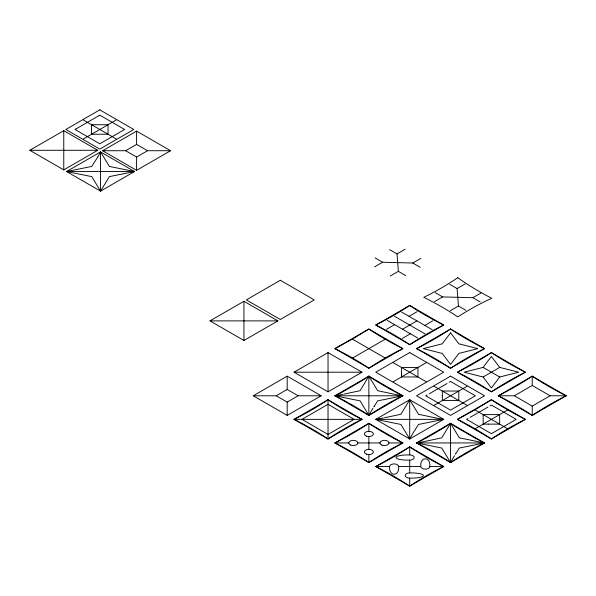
<?xml version="1.0" encoding="UTF-8"?>
<svg xmlns="http://www.w3.org/2000/svg" width="596" height="596" viewBox="0 0 596 596"><rect width="100%" height="100%" fill="white"/><g stroke="black" fill="none" stroke-linecap="round" stroke-linejoin="round"><path stroke-width="0.89" d="M63.765 130.673L63.765 169.89L97.729 150.281L63.765 130.673L29.8 150.281L63.765 169.89M100.56 151.92L100.56 191.137L134.525 171.529L100.56 151.92L66.596 171.529L100.56 191.137L109.373 176.617L134.525 171.529L109.373 166.44L100.56 151.92L97.923 156.763M102.631 150.721L125.644 150.721L136.596 144.396L136.596 131.113L170.56 150.721L136.596 170.329L102.631 150.721L136.596 131.113M368.872 462.556C379.659 455.255 391.14 448.684 402.836 442.94C391.155 437.166 379.682 430.588 368.872 423.331C358.04 430.573 346.574 437.144 334.907 442.94C346.589 448.713 358.069 455.277 368.872 462.556L402.836 442.94L368.872 423.331L334.907 442.94L368.872 462.556L368.872 454.547M368.872 449.339L368.872 436.548M368.872 431.34L368.872 423.331M409.713 486.135C420.5 478.834 431.981 472.263 443.677 466.519C432.011 460.723 420.515 454.197 409.713 446.911C398.88 454.152 387.415 460.723 375.748 466.519C387.422 472.3 398.895 478.871 409.713 486.135L443.677 466.519L409.713 446.911L375.748 466.519L409.713 486.135L409.713 478.126A4.507 2.607 0 0 1 405.198 475.519A4.507 2.607 0 0 1 409.713 472.919C427.98 472.717 427.98 478.327 409.713 478.126M409.713 472.919L409.713 460.127A4.507 2.607 0 0 0 414.22 457.519A4.507 2.607 0 0 0 409.713 454.919C391.445 454.718 391.445 460.328 409.713 460.127M409.713 454.919L409.713 446.911M454.472 455.709L450.554 462.556L450.554 423.331L416.589 442.94L450.554 462.556L484.518 442.94L450.554 423.331C439.721 430.573 428.263 437.144 416.589 442.94C428.263 448.721 439.736 455.292 450.554 462.556C461.371 455.292 472.814 448.676 484.518 442.94L475.526 438.351L455.679 426.885L450.554 423.331L441.74 437.859L425.157 441.383M498.271 395.781L514.355 395.781L532.235 385.463L532.235 376.173L566.2 395.781L532.235 415.397L498.271 395.781L532.235 376.173C543.068 383.407 554.518 390.015 566.2 395.781C554.526 401.57 543.023 408.089 532.235 415.397C521.403 408.156 509.938 401.585 498.271 395.781C509.938 389.985 521.403 383.414 532.235 376.173M398.635 466.519C399.618 476.8 388.629 476.8 389.613 466.519A4.507 2.607 0 0 1 394.127 463.919A4.507 2.607 0 0 1 398.635 466.519L420.791 466.519A4.507 2.607 0 0 0 425.298 469.127A4.507 2.607 0 0 0 429.813 466.519L443.677 466.519M420.791 466.519C419.808 456.245 430.789 456.245 429.813 466.519M394.44 394.261L377.685 390.7L368.872 376.173L360.915 381.365L341.061 392.824L334.907 395.781C346.581 401.562 358.099 408.074 368.872 415.397C379.659 408.096 391.14 401.525 402.836 395.781C391.14 390.045 379.659 383.474 368.872 376.173L334.907 395.781L368.872 415.397L402.836 395.781L368.872 376.173L360.058 390.7L343.654 394.187M402.047 395.662L402.836 395.781L334.907 395.781L360.058 400.87L368.872 415.397L372.984 408.26M435.631 417.915L418.526 414.28L409.713 399.752L375.748 419.361L409.713 438.976L443.677 419.361L409.713 399.752L400.899 414.28L384.495 417.766M435.981 417.99L443.677 419.361L375.748 419.361L400.899 424.449L409.713 438.976L413.631 432.13M374.176 406.397L377.685 400.87L402.836 395.781M415.084 429.88L418.526 424.449L443.677 419.361M455.925 453.459L459.367 448.028L484.518 442.94L459.367 437.859L450.554 423.331M374.117 406.494L373.863 406.889M414.898 430.17L414.645 430.565M455.798 453.653L455.486 454.145M97.796 156.964L91.747 166.44L66.596 171.529L91.747 176.617L100.56 191.137M414.205 431.251L413.892 431.735M483.073 367.404L491.395 356.453L499.709 367.404L518.676 372.202L499.709 377.007L491.395 387.959L483.073 377.007L464.113 372.202L483.073 367.404L499.709 377.007M328.031 399.752C317.221 407.016 305.733 413.557 294.066 419.361L328.031 438.976L361.995 419.361L328.031 399.752L294.066 419.361C305.741 425.142 317.258 431.653 328.031 438.976C338.819 431.675 350.299 425.104 361.995 419.361C350.314 413.587 338.841 407.008 328.031 399.752L328.031 438.976M99.13 115.564L99.8 115.155L124.609 129.481L99.8 143.8L74.999 129.481L75.968 128.945M98.876 115.713L76.139 128.848M449.205 382.274L450.554 381.462L475.355 395.781L450.554 410.108L425.745 395.781L427.153 395.006M490.046 405.854L491.395 405.042L516.196 419.361L491.395 433.687L466.586 419.361L467.994 418.586M447.067 383.526L429.232 393.822M487.908 407.105L470.162 417.349M83.328 138.987L116.272 119.967M125.644 150.721L136.596 157.046L147.547 150.721L170.56 150.721M209.978 320.886L243.943 301.278L277.915 320.886L243.943 340.495L209.978 320.886L277.915 320.886M374.526 266.904L382.595 262.247L412.805 263.015L420.202 267.291M389.635 249.642L397.033 253.911L405.101 249.255M390.305 276.008L398.366 271.351L405.764 275.62M412.805 263.015L420.873 258.359M253.225 395.781L287.19 376.173L321.155 395.781L287.19 415.397L253.225 395.781L276.239 395.781L287.19 402.106L298.142 395.781L321.155 395.781M294.066 372.202L328.031 352.594L361.995 372.202L328.031 391.818L294.066 372.202L361.995 372.202M352.4 339.117L334.907 348.623L368.872 368.239L402.836 348.623L368.872 329.014L334.907 348.623C346.581 354.404 358.099 360.915 368.872 368.239C379.659 360.938 391.14 354.367 402.836 348.623C391.14 342.886 379.659 336.315 368.872 329.014L352.4 339.117L385.344 358.136M386.543 329.32L394.604 324.664M409.042 316.327L417.111 311.671M434.588 301.576L442.657 296.92L472.866 297.695L480.264 301.963M449.697 284.314L457.095 288.583L465.156 283.927M276.239 395.781L287.19 389.464L298.142 395.781M352.4 358.136L385.344 339.117M402.494 329.215L416.932 320.879M402.315 338.424L410.376 333.767M424.821 325.431L432.882 320.775M450.36 310.687L458.428 306.031L465.826 310.3M472.866 297.695L480.935 293.038M393.241 381.716L426.185 362.696M434.082 405.295L467.026 386.275M483.073 377.007L499.709 367.404M474.923 409.854L491.395 399.752L525.359 419.361L491.395 438.976L457.43 419.361L491.395 399.752C502.204 407.008 513.678 413.587 525.359 419.361C513.663 425.104 502.182 431.675 491.395 438.976C480.562 431.742 469.112 425.134 457.43 419.361L474.923 409.854L507.867 428.874M474.923 428.874L507.867 409.854M514.355 395.781L532.235 406.107L550.115 395.781L566.2 395.781M424.456 441.532L417.371 442.821M342.596 394.41L336.472 395.535M383.437 417.99L377.313 419.115M335.69 395.662L336.084 395.602M376.53 419.241L376.925 419.182M450.554 462.556L441.74 448.028L416.589 442.94L416.984 442.88M29.8 150.281L97.729 150.281M66.596 171.529L134.525 171.529M294.066 419.361L361.995 419.361M488.645 424.121L499.634 424.121L499.634 414.607L483.155 414.607L483.155 424.121L488.534 424.121M334.907 442.94L348.772 442.94M357.794 442.94L379.95 442.94M388.972 442.94L402.836 442.94M416.589 442.94L484.518 442.94M375.748 466.519L389.613 466.519M401.659 395.602L395.141 394.41M375.197 257.971L382.595 262.247M435.259 292.651L442.657 296.92M136.596 144.396L147.547 150.721M83.328 119.967L116.272 138.987M532.235 385.463L550.115 395.781M401.644 312.058L432.219 329.7M394.425 316.223L424.993 333.872M387.206 320.387L417.774 338.036M393.241 362.696L426.185 381.716M434.082 386.275L467.026 405.295M457.095 288.583L458.428 306.031M397.033 253.911L398.366 271.351M532.235 406.107L532.235 415.397M409.713 399.752L409.713 438.976M368.872 376.173L368.872 415.397M328.031 352.594L328.031 391.818M287.19 376.173L287.19 389.464M287.19 402.106L287.19 415.397M243.943 301.278L243.943 340.495M136.596 157.046L136.596 170.329M91.568 124.72L91.568 134.234L108.04 134.234L108.04 124.72L91.568 124.72M401.473 374.847L401.473 376.963L417.952 376.963L417.952 367.449L401.473 367.449L401.473 374.847M442.314 395.848L442.314 400.542L458.793 400.542L458.793 391.028L442.314 391.028L442.314 395.848M450.554 332.873L442.232 343.825L423.272 348.623L442.232 353.428L450.554 364.38L458.868 353.428L477.836 348.623L458.868 343.825L450.554 332.873M457.758 277.699C446.97 284.992 435.542 291.653 423.793 297.307C435.482 303.073 446.978 309.6 457.758 316.916C468.553 309.905 480.026 303.647 491.722 298.253C479.944 292.293 468.508 285.342 457.758 277.699M409.713 305.435C398.903 312.699 387.415 319.24 375.748 325.043L409.713 344.659L443.677 325.043L409.713 305.435L375.748 325.043C387.43 330.817 398.91 337.381 409.713 344.659C420.545 337.425 431.996 330.817 443.677 325.043C431.996 319.27 420.485 312.751 409.713 305.435M450.554 329.014C439.736 336.271 428.263 342.849 416.589 348.623L450.554 368.239L484.518 348.623L450.554 329.014L416.589 348.623C428.256 354.434 439.744 360.975 450.554 368.239C461.364 360.975 472.837 354.404 484.518 348.623C472.837 342.849 461.364 336.271 450.554 329.014M491.395 352.594C480.562 359.835 469.097 366.406 457.43 372.202L491.395 391.818L525.359 372.202L491.395 352.594L457.43 372.202C469.104 377.983 480.577 384.554 491.395 391.818C502.204 384.554 513.678 377.983 525.359 372.202C513.692 366.398 502.204 359.857 491.395 352.594M99.8 109.865L65.836 129.481L99.8 149.089L133.765 129.481L99.8 109.865M280.314 280.276L246.349 299.892L280.314 319.501L314.278 299.892L280.314 280.276M409.713 352.594L375.748 372.202L409.713 391.818L443.677 372.202L409.713 352.594M328.031 404.297L301.934 419.361L328.031 434.432L354.128 419.361L328.031 404.297M450.554 376.173L416.589 395.781L450.554 415.397L484.518 395.781L450.554 376.173M366.473 436.153A4.507 2.607 0 0 0 373.379 434.037A4.507 2.607 0 0 0 366.764 431.646A4.507 2.607 0 0 0 366.473 436.153M381.924 445.1A4.507 2.607 0 0 0 388.957 443.133A4.507 2.607 0 0 0 382.498 440.6A4.507 2.607 0 0 0 381.924 445.1M366.473 454.152A4.507 2.607 0 0 0 373.379 452.036A4.507 2.607 0 0 0 366.764 449.645A4.507 2.607 0 0 0 366.473 454.152M350.746 445.1A4.507 2.607 0 0 0 357.779 443.133A4.507 2.607 0 0 0 351.32 440.6A4.507 2.607 0 0 0 350.746 445.1"/></g></svg>
